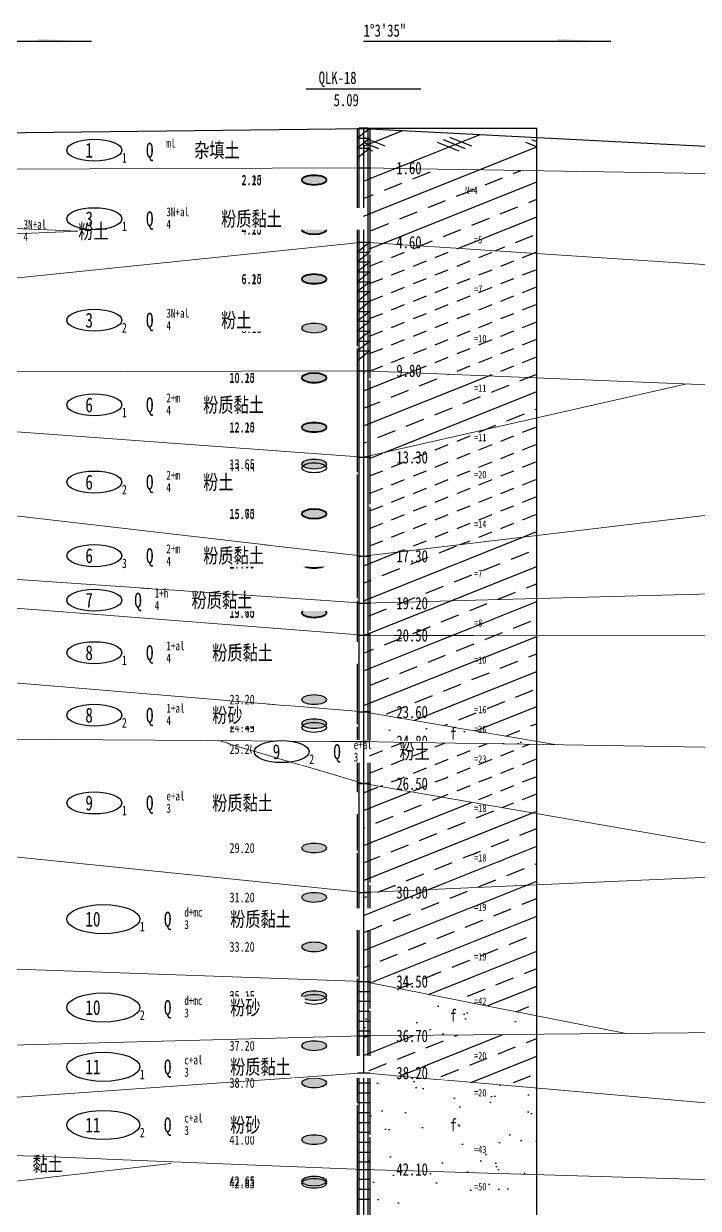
# Model space of a CAD drawing. Header units: millimetres. Extents: x 946 to 3601, y 223 to 2569.
# Drawn here: x 1481.54 to 1508.82, y 555.16 to 603.07 of the extents above; entities that cross this region are included whole.
import ezdxf

# ---------------------------------------------------------------- set-up
doc = ezdxf.new("R2010")
doc.units = ezdxf.units.MM
doc.linetypes.add('sx', pattern=[10, 5, 0, 5, 0])
for name, color, linetype in [('dz-temp', 4, 'Continuous'), ('GiCAD_PouMian', 7, 'Continuous'), ('GICAD_QUYANG', 7, 'Continuous'), ('地形线', 7, 'Continuous'), ('地质-地层符号', 3, 'Continuous'), ('地质-地面线', 7, 'Continuous'), ('地质-填充花纹', 8, 'Continuous'), ('地质-标贯', 7, 'Continuous'), ('地质-钻孔', 7, 'Continuous')]:
    doc.layers.add(name, color=color, linetype=linetype)
doc.layers.add('地质-地层线', color=7, linetype='Continuous', lineweight=15)
doc.layers.add('地质-文字', color=7, linetype='Continuous', lineweight=15)
doc.styles.add('LZ_FONTS_FS', font='', dxfattribs={"width": 0.7})
doc.styles.add('剖线方向', font='', dxfattribs={"width": 0.7, "height": 2.5})
doc.styles.add('叠加符号', font='', dxfattribs={"width": 0.7, "height": 2.5})
doc.styles.add('地层编号', font='', dxfattribs={"width": 0.7, "height": 3})
doc.styles.add('层底标注', font='', dxfattribs={"width": 0.7, "height": 2.5})
doc.styles.add('岩土名称', font='', dxfattribs={"width": 0.7, "height": 3})
doc.styles.add('时代', font='', dxfattribs={"width": 0.7, "height": 3})
doc.styles.add('标贯动探', font='', dxfattribs={"width": 0.7, "height": 1.5})
doc.styles.add('钻孔标注', font='', dxfattribs={"width": 0.7, "height": 2.5})
doc.styles.get('LZ_FONTS_FS').set_extended_font_data('仿宋_GB2312')
doc.styles.get('剖线方向').set_extended_font_data('仿宋_GB2312')
doc.styles.get('叠加符号').set_extended_font_data('仿宋_GB2312')
doc.styles.get('地层编号').set_extended_font_data('仿宋_GB2312')
doc.styles.get('层底标注').set_extended_font_data('仿宋_GB2312')
doc.styles.get('岩土名称').set_extended_font_data('仿宋_GB2312')
doc.styles.get('时代').set_extended_font_data('仿宋_GB2312')
doc.styles.get('标贯动探').set_extended_font_data('仿宋_GB2312')
doc.styles.get('钻孔标注').set_extended_font_data('仿宋_GB2312')
pattern_1 = [(17.062863, (0, 0), (2.79036967, 1.248899855), [-5.9751498, 0, -4.4813624, 0, -4.4813624, 0]), (3.01447, (0, 0), (7.2145321, 1.8094251), [-2.978456, 0, -7.7439854, 0, -1.7870735, 0]), (345.966575, (-5.3654, 0), (11.0733864, -1.5019982), [-1.573447, 0, -6.293788, 0, -7.3427527, 0]), (17.06286, (0, 0), (-2.941879, 3.021541), [-3.983433, 0, -4.979292, 0, -4.481362, 0]), (3.01447, (0, 0), (4.858372, 4.093388), [-3.574147, 0, -5.361221, 0, -1.7870735, 0]), (345.7037, (-5.3654, 0), (5.2409553, 1.250378), [-2.088827, 0, -6.788688, 0, -10.444135, 0]), (339.87047, (-5.3654, 0), (6.9800505, 1.196567), [-0.942291, 0, -3.769163, 0, -3.769163, 0]), (17.06286, (0, 0), (6.5425438, 3.7545058), [-1.4937875, 0, -1.4937875, 0, -4.4813624, 0]), (3.01447, (0, 0), (2.716851, 3.980613), [-3.574147, 0, -7.743985, 0, -1.787074, 0]), (345.7037, (-5.3654, 0), (15.682466, 1.374167), [-6.266481, 0, -2.611034, 0, -2.611034, 0]), (339.87047, (-5.3654, 0), (230427.237503, -84451.983463), [-1.187286, 0, -9.894053, 0, -0.94229, 0])]
pattern_2 = [(21.80141, (0, 0), (-1.7677652, 0.7071061), []), (21.80141, (1.75, 0), (-1.7677652, 0.7071061), [0.7615765, -0.4759851])]
pattern_3 = [(21.80141, (0, 0), (-0.88388348, 0.3535534), [0.571183, -0.38078866])]

# ---------------------------------------------------------------- blocks, each defined once
blk = doc.blocks.new('pxfx')
blk.add_hatch(color=7).paths.add_polyline_path([(15.687, 0), (15.687, 0.52), (20.099, 0)])
at = {"color": 7, "linetype": 'Continuous'}
blk.add_wipeout([(-10.226, -0.218), (10.317, -0.218), (10.317, 0.725), (-10.226, 0.725)], dxfattribs=at)
at = {"layer": '地形线', "color": 7}
blk.add_line((20, 0), (0, 0), dxfattribs=at)
blk = doc.blocks.new('WipeoutBlock')
at = {"color": 7}
blk.add_wipeout([(0, 0), (0, 1), (1, 1), (1, 0)], dxfattribs=at)
blk = doc.blocks.new('gkqy_yuan.dwg不标1')
at = {"layer": 'GiCAD_PouMian'}
h = blk.add_hatch(color=7, dxfattribs=at)
edge = h.paths.add_edge_path()
edge.add_arc((0, 0), 1, 0, 360)
at = {"layer": 'GICAD_QUYANG', "color": 7}
blk.add_circle((0, 0), 1, dxfattribs=at)
blk = doc.blocks.new('gkqy_rao.dwg不标1')
at = {"layer": 'GICAD_QUYANG', "color": 7}
blk.add_circle((0, 0), 1, dxfattribs=at)

msp = doc.modelspace()

# ---------------------------------------------------------------- linework, layer by layer
at = {"layer": 'dz-temp', "color": 7, "linetype": 'Continuous'}
for p, q in [((1502.288, 598.834), (1495.288, 598.834)), ((1495.288, 598.834), (1495.288, 528.834)), ((1502.288, 528.834), (1502.288, 598.834))]:
    msp.add_line(p, q, dxfattribs=at)
at = {"layer": '地质-地层线', "color": 7}
msp.add_line((1474.288, 565.075), (1495.288, 564.334), dxfattribs=at)
at = {"layer": '地质-钻孔', "color": 7, "linetype": 'Continuous'}
for p, q in [((1492.972, 600.434), (1497.604, 600.434)), ((1495.038, 598.834), (1495.538, 598.834)), ((1495.038, 598.834), (1495.538, 598.834)), ((1495.538, 598.834), (1495.038, 598.434)), ((1495.038, 598.434), (1495.538, 598.434)), ((1495.538, 598.434), (1495.038, 598.034)), ((1495.114, 598.864), (1495.463, 598.864)), ((1495.114, 528.834), (1495.114, 598.864)), ((1495.463, 598.864), (1495.463, 528.834)), ((1495.538, 598.834), (1495.538, 598.834)), ((1495.538, 598.434), (1495.538, 598.434)), ((1495.038, 598.034), (1495.538, 598.034)), ((1495.538, 598.034), (1495.038, 597.634)), ((1495.538, 598.034), (1495.538, 598.034)), ((1495.038, 597.234), (1495.538, 597.234)), ((1495.038, 597.234), (1495.538, 597.234)), ((1495.038, 594.234), (1495.538, 594.234)), ((1495.038, 594.234), (1495.538, 594.234)), ((1495.038, 594.234), (1495.538, 594.234)), ((1495.538, 594.234), (1495.038, 593.834)), ((1495.538, 594.234), (1495.538, 594.234)), ((1495.038, 593.834), (1495.538, 593.834)), ((1495.538, 593.834), (1495.038, 593.434)), ((1495.538, 593.834), (1495.538, 593.834)), ((1495.038, 593.434), (1495.538, 593.434)), ((1495.538, 593.434), (1495.038, 593.034)), ((1495.538, 593.434), (1495.538, 593.434)), ((1495.038, 593.034), (1495.538, 593.034)), ((1495.538, 593.034), (1495.038, 592.634)), ((1495.538, 593.034), (1495.538, 593.034)), ((1495.038, 592.634), (1495.538, 592.634)), ((1495.538, 592.634), (1495.038, 592.234)), ((1495.038, 592.234), (1495.538, 592.234)), ((1495.538, 592.234), (1495.038, 591.834)), ((1495.538, 592.634), (1495.538, 592.634)), ((1495.538, 592.234), (1495.538, 592.234)), ((1495.038, 591.834), (1495.538, 591.834)), ((1495.538, 591.834), (1495.038, 591.434)), ((1495.538, 591.834), (1495.538, 591.834)), ((1495.038, 591.434), (1495.538, 591.434)), ((1495.538, 591.434), (1495.038, 591.034)), ((1495.538, 591.434), (1495.538, 591.434)), ((1495.038, 591.034), (1495.538, 591.034)), ((1495.538, 591.034), (1495.038, 590.634)), ((1495.538, 591.034), (1495.538, 591.034)), ((1495.038, 590.634), (1495.538, 590.634)), ((1495.538, 590.634), (1495.038, 590.234)), ((1495.538, 590.634), (1495.538, 590.634)), ((1495.038, 590.234), (1495.538, 590.234)), ((1495.538, 590.234), (1495.038, 589.834)), ((1495.038, 589.834), (1495.538, 589.834)), ((1495.538, 589.834), (1495.038, 589.434)), ((1495.538, 590.234), (1495.538, 590.234)), ((1495.538, 589.834), (1495.538, 589.834)), ((1495.038, 589.034), (1495.538, 589.034)), ((1495.038, 589.034), (1495.538, 589.034)), ((1495.038, 585.534), (1495.538, 585.534)), ((1495.038, 585.534), (1495.538, 585.534)), ((1495.038, 585.534), (1495.538, 585.534)), ((1495.538, 585.534), (1495.288, 585.534)), ((1495.288, 585.534), (1495.288, 581.534)), ((1495.038, 581.534), (1495.538, 581.534)), ((1495.038, 581.534), (1495.538, 581.534)), ((1495.038, 579.634), (1495.538, 579.634)), ((1495.038, 579.634), (1495.538, 579.634)), ((1495.038, 579.634), (1495.538, 579.634)), ((1495.538, 579.634), (1495.288, 579.634)), ((1495.288, 579.634), (1495.288, 578.334)), ((1495.038, 578.334), (1495.538, 578.334)), ((1495.038, 578.334), (1495.538, 578.334)), ((1495.038, 578.334), (1495.538, 578.334)), ((1495.538, 578.334), (1495.288, 578.334)), ((1495.038, 575.234), (1495.538, 575.234)), ((1495.038, 575.234), (1495.538, 575.234)), ((1495.038, 575.234), (1495.538, 575.234)), ((1495.538, 575.234), (1495.288, 575.234)), ((1495.038, 572.334), (1495.538, 572.334)), ((1495.038, 572.334), (1495.538, 572.334)), ((1495.038, 572.334), (1495.538, 572.334)), ((1495.538, 572.334), (1495.288, 572.334)), ((1495.038, 567.934), (1495.538, 567.934)), ((1495.038, 567.934), (1495.538, 567.934)), ((1495.038, 567.934), (1495.538, 567.934)), ((1495.538, 567.934), (1495.288, 567.934)), ((1495.038, 564.334), (1495.538, 564.334)), ((1495.038, 564.334), (1495.538, 564.334)), ((1495.038, 564.334), (1495.538, 564.334)), ((1495.038, 563.934), (1495.538, 563.934)), ((1495.038, 563.534), (1495.538, 563.534)), ((1495.038, 563.134), (1495.538, 563.134)), ((1495.038, 562.734), (1495.538, 562.734)), ((1495.038, 562.334), (1495.538, 562.334)), ((1495.038, 562.134), (1495.538, 562.134)), ((1495.038, 562.134), (1495.538, 562.134)), ((1495.038, 562.134), (1495.538, 562.134)), ((1495.538, 562.134), (1495.288, 562.134)), ((1495.038, 559.834), (1495.538, 559.834)), ((1495.038, 559.434), (1495.538, 559.434)), ((1495.038, 559.034), (1495.538, 559.034)), ((1495.038, 558.634), (1495.538, 558.634)), ((1495.038, 558.234), (1495.538, 558.234)), ((1495.038, 557.834), (1495.538, 557.834)), ((1495.038, 557.434), (1495.538, 557.434)), ((1495.038, 557.034), (1495.538, 557.034)), ((1495.038, 556.734), (1495.538, 556.734)), ((1495.038, 556.734), (1495.538, 556.734)), ((1495.038, 556.734), (1495.538, 556.734)), ((1495.038, 556.334), (1495.538, 556.334)), ((1495.038, 555.934), (1495.538, 555.934)), ((1495.038, 555.534), (1495.538, 555.534))]:
    msp.add_line(p, q, dxfattribs=at)
at = {"layer": '地质-钻孔', "color": 7, "linetype": 'sx'}
for p, q in [((1495.038, 598.834), (1495.538, 598.834)), ((1495.038, 528.834), (1495.038, 598.834)), ((1495.538, 598.834), (1495.538, 528.834))]:
    msp.add_line(p, q, dxfattribs=at)

# ---------------------------------------------------------------- block references
at = {"color": 7, "linetype": 'Continuous', "xscale": 0.5, "yscale": 0.2}
for p in [(1474.288, 602.345), (1495.288, 602.345)]:
    msp.add_blockref('pxfx', p, dxfattribs=at)
at = {"linetype": 'Continuous'}
for p, xscale, yscale in [((1483.188, 597.415), 3.101081073709065, 1.025297296822901), ((1496.513, 596.944), 2.621621580381725, 0.5556756756756659), ((1490.251, 596.519), 2.137297264305244, 0.4518918918919371), ((1492.688, 596.519, 0), 1.200000009999894, 0.4800000039999577), ((1499.288, 596.144), 1.289729711171685, 0.3589189189189528), ((1480.612, 594.231), 2.770054011989214, 0.9262702702702701), ((1490.251, 594.519), 2.137297264305244, 0.4518918918919371), ((1492.688, 594.519, 0), 1.200000009999894, 0.4800000039999577), ((1496.513, 593.944), 2.621621580381725, 0.5556756756756659), ((1499.651, 594.144), 0.9264864741146084, 0.3589189189189528), ((1490.251, 592.519), 2.137297264305244, 0.4605405405405509), ((1492.688, 592.519, 0), 1.200000009999894, 0.4800000039999577), ((1499.651, 592.144), 0.9264864741146084, 0.3589189189189528), ((1483.188, 590.54), 3.101081073709065, 1.025297296822901), ((1490.251, 590.519), 2.137297264305244, 0.4605405405405509), ((1492.688, 590.519, 0), 1.200000009999894, 0.4800000039999577), ((1499.651, 590.144), 1.289729711171685, 0.3654054054054359), ((1489.766, 588.519), 2.621621580381725, 0.4605405405405509), ((1492.688, 588.519, 0), 1.200000009999894, 0.4800000039999577), ((1496.513, 588.744), 2.621621580381725, 0.5556756756756659), ((1499.651, 588.144), 1.289729711171685, 0.3589189189189528), ((1483.188, 587.115), 3.101081073709065, 1.025297296822901), ((1489.766, 586.494), 2.621621580381725, 0.4605405405405509), ((1492.688, 586.494, 0), 1.200000009999894, 0.4800000039999577), ((1499.651, 586.144), 1.289729711171685, 0.3589189189189528), ((1489.766, 585.019), 2.621621580381725, 0.4605405405405509), ((1492.688, 585.019, 0), 1.200000009999894, 0.4800000039999577), ((1483.188, 583.99), 3.101081073709065, 1.025297296822901), ((1499.651, 584.644), 1.289729711171685, 0.3654054054054359), ((1489.766, 583.019), 2.621621580381725, 0.4605405405405509), ((1492.688, 583.019, 0), 1.200000009999894, 0.4800000039999577), ((1499.651, 582.644), 1.289729711171685, 0.3589189189189528), ((1483.188, 581.015), 3.101081073709065, 1.025297296822901), ((1496.513, 581.244), 3.227026975477156, 0.5556756756756659), ((1489.766, 580.994), 2.621621580381725, 0.4605405405405509), ((1492.688, 580.994, 0), 1.200000009999894, 0.4800000039999577), ((1499.651, 580.644), 0.9264864741146084, 0.3589189189189528), ((1483.188, 579.269), 2.426486484114503, 0.9705945936458011), ((1485.915, 579.311), 2.072626996839472, 0.918486486486545), ((1496.513, 579.344), 3.227026975477156, 0.5556756756756659), ((1489.766, 578.994), 2.621621580381725, 0.4605405405405509), ((1492.688, 578.994, 0), 1.200000009999894, 0.4800000039999577), ((1499.651, 578.644), 0.9264864741146084, 0.3654054054054359), ((1483.188, 577.09), 3.101081073709065, 1.025297296822901), ((1489.766, 577.494), 2.621621580381725, 0.4605405405405509), ((1492.688, 577.494, 0), 1.200000009999894, 0.4800000039999577), ((1499.651, 577.144), 1.289729711171685, 0.3654054054054359), ((1489.766, 575.494), 2.621621580381725, 0.4605405405405509), ((1492.688, 575.494, 0), 1.200000009999894, 0.4800000039999577), ((1483.188, 574.565), 3.101081073709065, 1.025297296822901), ((1499.651, 575.144), 1.289729711171685, 0.3654054054054359), ((1489.766, 574.369), 2.621621580381725, 0.4518918918919371), ((1492.688, 574.369, 0), 1.200000009999894, 0.4800000039999577), ((1499.651, 574.344), 1.289729711171685, 0.3654054054054359), ((1492.688, 573.494, 0), 1.200000009999894, 0.4800000039999577), ((1489.766, 573.494), 2.621621580381725, 0.4605405405405509), ((1499.651, 573.144), 1.289729711171685, 0.3654054054054359), ((1496.513, 572.044), 3.227026975477156, 0.5556756756756659), ((1483.188, 571.015), 3.101081073709065, 1.025297296822901), ((1489.766, 571.494), 2.621621580381725, 0.4605405405405509), ((1492.688, 571.494, 0), 1.200000009999894, 0.4800000039999577), ((1499.651, 571.144), 1.289729711171685, 0.3654054054054359), ((1489.766, 569.494), 2.621621580381725, 0.4605405405405509), ((1492.688, 569.494, 0), 1.200000009999894, 0.4800000039999577), ((1499.651, 569.144), 1.289729711171685, 0.3654054054054359), ((1489.766, 567.494), 2.621621580381725, 0.4605405405405509), ((1492.688, 567.494, 0), 1.200000009999894, 0.4800000039999577), ((1483.188, 566.224), 3.827567547823446, 1.261189183291645), ((1499.651, 567.144), 1.289729711171685, 0.3654054054054359), ((1489.766, 565.494), 2.621621580381725, 0.4605405405405509), ((1492.688, 565.494, 0), 1.200000009999894, 0.4800000039999577), ((1499.651, 565.144), 1.289729711171685, 0.3654054054054359), ((1496.513, 564.044), 3.227026975477156, 0.5556756756756659), ((1483.188, 562.649), 3.827567547823446, 1.261189183291645), ((1489.766, 563.369), 2.621621580381725, 0.4605405405405509), ((1492.688, 563.369, 0), 1.200000009999894, 0.4800000039999577), ((1499.651, 563.344), 1.289729711171685, 0.3589189189189528), ((1496.513, 561.844), 3.227026975477156, 0.5556756756756659), ((1489.766, 561.494), 2.621621580381725, 0.4605405405405509), ((1492.688, 561.494, 0), 1.200000009999894, 0.4800000039999577), ((1483.188, 560.249), 3.827567547823446, 1.261189183291645), ((1499.651, 561.144), 1.289729711171685, 0.3654054054054359), ((1496.513, 560.344), 3.227026975477156, 0.5556756756756659), ((1489.766, 559.994), 2.621621580381725, 0.4605405405405509), ((1492.688, 559.994, 0), 1.200000009999894, 0.4800000039999577), ((1499.651, 559.644), 1.289729711171685, 0.3654054054054359), ((1483.188, 557.899), 3.827567547823446, 1.261189183291645), ((1498.688, 558.238), 1.064864864864785, 0.5448648648648304), ((1492.688, 557.694, 0), 1.200000009999894, 0.4800000039999577), ((1489.766, 557.694), 2.621621580381725, 0.4605405405405509), ((1499.651, 557.344), 1.289729711171685, 0.3654054054054359), ((1481.798, 556.522), 3.105945896457979, 0.8583783783784202), ((1489.766, 555.929), 2.621621580381725, 0.4605405405405509), ((1492.688, 555.929, 0), 1.200000009999894, 0.4800000039999577), ((1499.651, 555.844), 1.289729711171685, 0.3654054054054359)]:
    msp.add_blockref('WipeoutBlock', p, dxfattribs=dict(at, xscale=xscale, yscale=yscale))

# ---------------------------------------------------------------- texts
at = {"layer": '地质-钻孔', "color": 7, "linetype": 'Continuous', "style": '钻孔标注', "width": 0.75}
for s, p in [('QLK-18', (1493.472, 600.634)), ('5.09', (1494.077, 599.734))]:
    msp.add_text(s, height=0.5, dxfattribs=at).set_placement(p)

# ---------------------------------------------------------------- next in the draw order: hatches: boundary and pattern name
at = {"layer": '地质-填充花纹', "linetype": 'Continuous'}
h = msp.add_hatch(dxfattribs=at)
h.set_pattern_fill('GKZTT', color=256, scale=0.25, style=0, pattern_type=2)
h.set_pattern_definition([(21.80141, (0, 0), (-1.767767, 0.7071068), []), (158.19859, (0.625, -0.1), (-3.535534, -1.4142136), [0.9519716, -2.855915]), (158.19859, (0.375, -0.2), (-3.535534, -1.4142136), [0.9519716, -2.855915]), (158.19859, (0.125, -0.3), (-3.535534, -1.4142136), [0.9519716, -2.855915]), (158.19859, (4.125, -0.1), (-3.535534, -1.4142136), [0.9519716, -2.855915]), (158.19859, (3.875, -0.2), (-3.535534, -1.4142136), [0.9519716, -2.855915]), (158.19859, (3.625, -0.3), (-3.535534, -1.4142136), [0.9519716, -2.855915])])
h.paths.add_polyline_path([(1502.288, 598.472), (1502.288, 597.122), (1495.288, 597.234), (1495.288, 598.834)])
h = msp.add_hatch(dxfattribs=at)
h.set_pattern_fill('GKFT', color=256, scale=0.25, style=0, pattern_type=2)
h.set_pattern_definition(pattern_3)
h.paths.add_polyline_path([(1502.288, 593.772), (1502.288, 588.747), (1495.288, 589.034), (1495.288, 594.234)])
h = msp.add_hatch(dxfattribs=at)
h.set_pattern_fill('GLYNT', color=256, scale=0.25, style=0, pattern_type=2)
h.set_pattern_definition(pattern_2)
h.paths.add_polyline_path([(1502.288, 579.822), (1495.288, 579.634), (1495.288, 581.534), (1502.288, 582.372)])

# ---------------------------------------------------------------- next in the draw order: linework, layer by layer
at = {"layer": '地质-地层符号', "color": 7, "linetype": 'Continuous'}
for centre, major_axis in [((1484.401, 597.955), (-1.113, 0)), ((1484.401, 591.08), (-1.113, 0)), ((1484.401, 587.655), (-1.113, 0)), ((1484.401, 584.53), (-1.113, 0)), ((1484.401, 581.555), (-1.113, 0)), ((1484.401, 579.755), (-1.113, 0)), ((1484.401, 577.63), (-1.113, 0)), ((1484.401, 575.105), (-1.113, 0)), ((1484.401, 571.555), (-1.113, 0)), ((1484.765, 566.855), (-1.476, 0)), ((1484.765, 563.28), (-1.476, 0)), ((1484.765, 560.88), (-1.476, 0)), ((1484.765, 558.53), (-1.476, 0))]:
    msp.add_ellipse(centre, major_axis=major_axis, ratio=0.4, dxfattribs=at)
at = {"layer": '地质-地层线', "color": 7}
for p, q in [((1495.288, 597.234), (1523.288, 596.785)), ((1495.288, 594.234), (1523.288, 592.385)), ((1495.288, 589.034), (1523.288, 587.885)), ((1495.288, 581.534), (1523.288, 584.885)), ((1495.288, 579.634), (1523.288, 580.385)), ((1474.288, 570.075), (1495.288, 567.934)), ((1495.288, 562.134), (1523.288, 562.385)), ((1474.288, 555.475), (1487.505, 556.972))]:
    msp.add_line(p, q, dxfattribs=at)
at = {"layer": '地质-地面线', "color": 7, "linetype": 'Continuous'}
msp.add_line((1495.288, 598.834), (1523.288, 597.385), dxfattribs=at)

# ---------------------------------------------------------------- next in the draw order: block references
at = {"linetype": 'Continuous'}
for p, xscale, yscale in [((1486.387, 597.511), 1.723913489264487, 0.918486486486545), ((1492.688, 596.494, 0), 1.200000009999894, 0.4800000039999577), ((1490.251, 596.494), 2.137297264305244, 0.4605405405405509), ((1483.188, 594.64), 3.101081073709065, 1.025297296822901), ((1490.251, 594.494), 2.137297264305244, 0.4605405405405509), ((1492.688, 594.494, 0), 1.200000009999894, 0.4800000039999577), ((1490.251, 592.494), 2.137297264305244, 0.4605405405405509), ((1492.688, 592.494, 0), 1.200000009999894, 0.4800000039999577), ((1486.387, 590.636), 2.770054011989214, 0.9262702702702701), ((1489.766, 588.494), 2.621621580381725, 0.4605405405405509), ((1492.688, 588.494, 0), 1.200000009999894, 0.4800000039999577), ((1486.387, 587.211), 2.072626996839472, 0.918486486486545), ((1489.766, 586.519), 2.621621580381725, 0.4518918918919371), ((1492.688, 586.519, 0), 1.200000009999894, 0.4800000039999577), ((1496.513, 585.244), 3.227026975477156, 0.5556756756756659), ((1486.387, 584.086), 2.072626996839472, 0.918486486486545), ((1489.766, 584.869), 2.621621580381725, 0.4605405405405509), ((1492.688, 584.869, 0), 1.200000009999894, 0.4800000039999577), ((1489.766, 582.994), 2.621621580381725, 0.4605405405405509), ((1492.688, 582.994, 0), 1.200000009999894, 0.4800000039999577), ((1486.387, 581.111), 2.072626996839472, 0.918486486486545), ((1489.766, 581.019), 2.621621580381725, 0.4605405405405509), ((1492.688, 581.019, 0), 1.200000009999894, 0.4800000039999577), ((1489.766, 579.019), 2.621621580381725, 0.4605405405405509), ((1492.688, 579.019, 0), 1.200000009999894, 0.4800000039999577), ((1496.513, 578.044), 3.227026975477156, 0.5556756756756659), ((1486.387, 577.186), 2.421340504414457, 0.918486486486545), ((1486.387, 574.661), 2.421340504414457, 0.918486486486545), ((1496.513, 574.944), 3.227026975477156, 0.5556756756756659), ((1489.766, 574.519), 2.621621580381725, 0.4518918918919371), ((1492.688, 574.519, 0), 1.200000009999894, 0.4800000039999577), ((1496.513, 573.744), 3.227026975477156, 0.5556756756756659), ((1486.387, 571.111), 2.421340504414457, 0.918486486486545), ((1496.513, 567.644), 3.227026975477156, 0.5556756756756659), ((1487.113, 566.411), 2.421340504414457, 0.9262702702702701), ((1489.766, 563.519), 2.621621580381725, 0.4605405405405509), ((1492.688, 563.519, 0), 1.200000009999894, 0.4800000039999577), ((1498.688, 562.663), 1.064864864864785, 0.5448648648648304), ((1487.113, 560.436), 2.421340504414457, 0.918486486486545), ((1487.113, 558.086), 2.421340504414457, 0.918486486486545), ((1496.513, 556.444), 3.227026975477156, 0.5556756756756659), ((1489.766, 556.019), 2.621621580381725, 0.4605405405405509), ((1492.688, 556.019, 0), 1.200000009999894, 0.4800000039999577)]:
    msp.add_blockref('WipeoutBlock', p, dxfattribs=dict(at, xscale=xscale, yscale=yscale))
at = {"color": 7, "linetype": 'Continuous', "xscale": 0.5, "yscale": 0.2}
for p in [(1493.288, 590.759), (1493.288, 577.734), (1493.288, 575.734), (1493.288, 573.734), (1493.288, 571.734), (1493.288, 569.734), (1493.288, 567.734), (1493.288, 565.734), (1493.288, 561.734), (1493.288, 560.234), (1493.288, 557.934)]:
    msp.add_blockref('gkqy_yuan.dwg不标1', p, dxfattribs=at)

# ---------------------------------------------------------------- next in the draw order: texts
at = {"color": 7, "linetype": 'Continuous', "width": 0.75}
for s, height, style, p in [('1°3\'35"', 0.5, '剖线方向', (1495.288, 602.545)), ('8.15', 0.4, 'LZ_FONTS_FS', (1490.351, 590.559)), ('21.20', 0.4, 'LZ_FONTS_FS', (1489.866, 577.534)), ('23.20', 0.4, 'LZ_FONTS_FS', (1489.866, 575.534)), ('25.20', 0.4, 'LZ_FONTS_FS', (1489.866, 573.534)), ('27.20', 0.4, 'LZ_FONTS_FS', (1489.866, 571.534)), ('29.20', 0.4, 'LZ_FONTS_FS', (1489.866, 569.534)), ('31.20', 0.4, 'LZ_FONTS_FS', (1489.866, 567.534)), ('33.20', 0.4, 'LZ_FONTS_FS', (1489.866, 565.534)), ('37.20', 0.4, 'LZ_FONTS_FS', (1489.866, 561.534)), ('38.70', 0.4, 'LZ_FONTS_FS', (1489.866, 560.034)), ('41.00', 0.4, 'LZ_FONTS_FS', (1489.866, 557.734))]:
    msp.add_text(s, height=height, dxfattribs=dict(at, style=style)).set_placement(p)
at = {"layer": '地质-地层符号', "color": 7, "linetype": 'Continuous', "width": 0.75}
for s, height, style, p in [('1', 0.6, '地层编号', (1484.038, 597.655)), ('1', 0.39, '地层编号', (1485.515, 597.455)), ('3N+al', 0.36, '时代', (1481.538, 594.775)), ('4', 0.36, '时代', (1481.538, 594.275)), ('3', 0.6, '地层编号', (1484.038, 590.78)), ('2', 0.39, '地层编号', (1485.515, 590.58)), ('6', 0.6, '地层编号', (1484.038, 587.355)), ('1', 0.39, '地层编号', (1485.515, 587.155)), ('6', 0.6, '地层编号', (1484.038, 584.23)), ('2', 0.39, '地层编号', (1485.515, 584.03)), ('6', 0.6, '地层编号', (1484.038, 581.255)), ('3', 0.39, '地层编号', (1485.515, 581.055)), ('1+h', 0.36, '时代', (1486.841, 579.855)), ('7', 0.6, '地层编号', (1484.038, 579.455)), ('Q', 0.6, '时代', (1486.015, 579.455)), ('4', 0.36, '时代', (1486.841, 579.355)), ('8', 0.6, '地层编号', (1484.038, 577.33)), ('1', 0.39, '地层编号', (1485.515, 577.13)), ('8', 0.6, '地层编号', (1484.038, 574.805)), ('2', 0.39, '地层编号', (1485.515, 574.605)), ('9', 0.6, '地层编号', (1484.038, 571.255)), ('1', 0.39, '地层编号', (1485.515, 571.055)), ('10', 0.6, '地层编号', (1484.038, 566.555)), ('1', 0.39, '地层编号', (1486.241, 566.355)), ('10', 0.6, '地层编号', (1484.038, 562.98)), ('2', 0.39, '地层编号', (1486.241, 562.78)), ('11', 0.6, '地层编号', (1484.038, 560.58)), ('1', 0.39, '地层编号', (1486.241, 560.38)), ('11', 0.6, '地层编号', (1484.038, 558.23)), ('2', 0.39, '地层编号', (1486.241, 558.03)), ('黏土', 0.6, '岩土名称', (1481.898, 556.65))]:
    msp.add_text(s, height=height, dxfattribs=dict(at, style=style)).set_placement(p)
at = {"layer": '地质-填充花纹', "linetype": 'Continuous', "style": '叠加符号', "width": 0.75}
msp.add_text('f', height=0.5, dxfattribs=at).set_placement((1498.788, 558.278))
at = {"layer": '地质-文字', "color": 7, "linetype": 'Continuous', "style": '层底标注', "width": 0.75}
for s, p in [('1.60', (1496.613, 596.984)), ('4.60', (1496.613, 593.984)), ('9.80', (1496.613, 588.784)), ('17.30', (1496.613, 581.284)), ('19.20', (1496.613, 579.384)), ('26.50', (1496.613, 572.084)), ('34.50', (1496.613, 564.084)), ('36.70', (1496.613, 561.884)), ('38.20', (1496.613, 560.384))]:
    msp.add_text(s, height=0.5, dxfattribs=at).set_placement(p)
at = {"layer": '地质-标贯', "color": 7, "linetype": 'Continuous', "style": '标贯动探', "width": 0.75}
for s, p in [('N=4', (1499.388, 596.184)), ('=5', (1499.751, 594.184)), ('=7', (1499.751, 592.184)), ('=10', (1499.751, 590.184)), ('=11', (1499.751, 588.184)), ('=11', (1499.751, 586.184)), ('=20', (1499.751, 584.684)), ('=14', (1499.751, 582.684)), ('=7', (1499.751, 580.684)), ('=10', (1499.751, 577.184)), ('=23', (1499.751, 573.184)), ('=18', (1499.751, 571.184)), ('=18', (1499.751, 569.184)), ('=19', (1499.751, 565.184)), ('=20', (1499.751, 561.184)), ('=20', (1499.751, 559.684)), ('=43', (1499.751, 557.384)), ('=50', (1499.751, 555.884))]:
    msp.add_text(s, height=0.3, dxfattribs=at).set_placement(p)

# ---------------------------------------------------------------- next in the draw order: hatches: boundary and pattern name
at = {"layer": '地质-填充花纹', "linetype": 'Continuous'}
h = msp.add_hatch(dxfattribs=at)
h.set_pattern_fill('GLYNT', color=256, scale=0.25, style=0, pattern_type=2)
h.set_pattern_definition(pattern_2)
h.paths.add_polyline_path([(1502.288, 588.747), (1502.288, 587.122), (1495.288, 585.534), (1495.288, 589.034)])
h = msp.add_hatch(dxfattribs=at)
h.set_pattern_fill('GKFT', color=256, scale=0.25, style=0, pattern_type=2)
h.set_pattern_definition(pattern_3)
h.paths.add_polyline_path([(1502.288, 582.372), (1495.288, 581.534), (1495.288, 585.534), (1502.288, 587.122)])
h = msp.add_hatch(dxfattribs=at)
h.set_pattern_fill('GLYNT', color=256, scale=0.25, style=0, pattern_type=2)
h.set_pattern_definition(pattern_2)
h.paths.add_polyline_path([(1502.288, 578.322), (1495.288, 578.334), (1495.288, 579.634), (1502.288, 579.822)])
h = msp.add_hatch(dxfattribs=at)
h.set_pattern_fill('GLXS', color=256, scale=0.25, style=0, pattern_type=2)
h.set_pattern_definition(pattern_1)
h.paths.add_polyline_path([(1502.288, 562.947), (1502.288, 562.197), (1495.288, 562.134), (1495.288, 564.334)])
h = msp.add_hatch(dxfattribs=at)
h.set_pattern_fill('GLXS', color=256, scale=0.25, style=0, pattern_type=2)
h.set_pattern_definition(pattern_1)
h.paths.add_polyline_path([(1502.288, 556.522), (1502.288, 548.847), (1495.288, 549.334), (1495.288, 556.734)])

# ---------------------------------------------------------------- next in the draw order: linework, layer by layer
at = {"layer": '地质-地层线', "color": 7}
for p, q in [((1474.288, 597.175), (1495.288, 597.234)), ((1474.288, 588.975), (1495.288, 589.034)), ((1495.288, 585.534), (1508.355, 588.498)), ((1495.288, 567.934), (1523.288, 569.185)), ((1495.288, 564.334), (1505.909, 562.229)), ((1474.288, 561.575), (1495.288, 562.134)), ((1474.288, 557.575), (1495.288, 556.734)), ((1495.288, 556.734), (1523.288, 555.885))]:
    msp.add_line(p, q, dxfattribs=at)

# ---------------------------------------------------------------- next in the draw order: block references
at = {"linetype": 'Continuous'}
for p, xscale, yscale in [((1488.34, 597.517), 4.558918844686969, 0.8810810810811565), ((1483.654, 594.231), 3.105945896457979, 0.8778378378378694), ((1489.429, 590.636), 3.105945896457979, 0.8778378378378694), ((1488.703, 587.211), 6.011891792915958, 0.8778378378378694), ((1489.066, 577.186), 6.011891792915958, 0.8778378378378694), ((1498.688, 574.069), 1.064864864864785, 0.5448648648648304), ((1490.762, 573.089), 3.101081073709065, 1.025297296822901), ((1489.066, 571.111), 6.011891792915958, 0.8778378378378694), ((1489.793, 566.411), 6.011891792915958, 0.8778378378378694), ((1487.113, 562.836), 2.421340504414457, 0.9262702702702701), ((1489.793, 560.436), 6.011891792915958, 0.8778378378378694), ((1489.793, 558.086), 3.105945896457979, 0.8810810810811565)]:
    msp.add_blockref('WipeoutBlock', p, dxfattribs=dict(at, xscale=xscale, yscale=yscale))
at = {"color": 7, "linetype": 'Continuous', "xscale": 0.5, "yscale": 0.2}
for name, p in [('gkqy_yuan.dwg不标1', (1493.288, 596.759)), ('gkqy_yuan.dwg不标1', (1493.288, 596.734)), ('gkqy_yuan.dwg不标1', (1493.288, 594.759)), ('gkqy_yuan.dwg不标1', (1493.288, 594.734)), ('gkqy_yuan.dwg不标1', (1493.288, 592.759)), ('gkqy_yuan.dwg不标1', (1493.288, 592.734)), ('gkqy_yuan.dwg不标1', (1493.288, 588.759)), ('gkqy_yuan.dwg不标1', (1493.288, 588.734)), ('gkqy_yuan.dwg不标1', (1493.288, 586.759)), ('gkqy_yuan.dwg不标1', (1493.288, 586.734)), ('gkqy_yuan.dwg不标1', (1493.288, 585.259)), ('gkqy_rao.dwg不标1', (1493.288, 585.109)), ('gkqy_yuan.dwg不标1', (1493.288, 583.259)), ('gkqy_yuan.dwg不标1', (1493.288, 583.234)), ('gkqy_yuan.dwg不标1', (1493.288, 581.259)), ('gkqy_yuan.dwg不标1', (1493.288, 581.234)), ('gkqy_yuan.dwg不标1', (1493.288, 579.259)), ('gkqy_yuan.dwg不标1', (1493.288, 579.234)), ('gkqy_yuan.dwg不标1', (1493.288, 574.759)), ('gkqy_rao.dwg不标1', (1493.288, 574.609)), ('gkqy_yuan.dwg不标1', (1493.288, 563.759)), ('gkqy_rao.dwg不标1', (1493.288, 563.609)), ('gkqy_yuan.dwg不标1', (1493.288, 556.259)), ('gkqy_rao.dwg不标1', (1493.288, 556.169))]:
    msp.add_blockref(name, p, dxfattribs=at)

# ---------------------------------------------------------------- next in the draw order: texts
at = {"color": 7, "linetype": 'Continuous', "style": 'LZ_FONTS_FS', "width": 0.75}
for s, p in [('2.15', (1490.351, 596.559)), ('2.20', (1490.351, 596.534)), ('4.15', (1490.351, 594.559)), ('4.20', (1490.351, 594.534)), ('6.15', (1490.351, 592.559)), ('6.20', (1490.351, 592.534)), ('10.15', (1489.866, 588.559)), ('10.20', (1489.866, 588.534)), ('12.15', (1489.866, 586.559)), ('12.20', (1489.866, 586.534)), ('13.65', (1489.866, 585.059)), ('13.95', (1489.866, 584.909)), ('15.65', (1489.866, 583.059)), ('15.70', (1489.866, 583.034)), ('17.65', (1489.866, 581.059)), ('17.70', (1489.866, 581.034)), ('19.65', (1489.866, 579.059)), ('19.70', (1489.866, 579.034)), ('24.15', (1489.866, 574.559)), ('24.45', (1489.866, 574.409)), ('35.15', (1489.866, 563.559)), ('35.45', (1489.866, 563.409)), ('42.65', (1489.866, 556.059)), ('42.83', (1489.866, 555.969))]:
    msp.add_text(s, height=0.4, dxfattribs=at).set_placement(p)
at = {"layer": '地质-地层符号', "color": 7, "linetype": 'Continuous', "style": '时代', "width": 0.75}
for s, height, p in [('ml', 0.36, (1487.313, 598.055)), ('Q', 0.6, (1486.487, 597.655)), ('Q', 0.6, (1486.487, 590.78)), ('3N+al', 0.36, (1487.313, 591.18)), ('4', 0.36, (1487.313, 590.68)), ('Q', 0.6, (1486.487, 587.355)), ('2+m', 0.36, (1487.313, 587.755)), ('4', 0.36, (1487.313, 587.255)), ('Q', 0.6, (1486.487, 584.23)), ('2+m', 0.36, (1487.313, 584.63)), ('4', 0.36, (1487.313, 584.13)), ('Q', 0.6, (1486.487, 581.255)), ('2+m', 0.36, (1487.313, 581.655)), ('4', 0.36, (1487.313, 581.155)), ('Q', 0.6, (1486.487, 577.33)), ('1+al', 0.36, (1487.313, 577.73)), ('4', 0.36, (1487.313, 577.23)), ('Q', 0.6, (1486.487, 574.805)), ('1+al', 0.36, (1487.313, 575.205)), ('4', 0.36, (1487.313, 574.705)), ('Q', 0.6, (1486.487, 571.255)), ('e+al', 0.36, (1487.313, 571.655)), ('3', 0.36, (1487.313, 571.155)), ('d+mc', 0.36, (1488.04, 566.955)), ('Q', 0.6, (1487.213, 566.555)), ('3', 0.36, (1488.04, 566.455)), ('Q', 0.6, (1487.213, 560.58)), ('c+al', 0.36, (1488.04, 560.98)), ('3', 0.36, (1488.04, 560.48)), ('Q', 0.6, (1487.213, 558.23)), ('c+al', 0.36, (1488.04, 558.63)), ('3', 0.36, (1488.04, 558.13))]:
    msp.add_text(s, height=height, dxfattribs=at).set_placement(p)
at = {"layer": '地质-填充花纹', "linetype": 'Continuous', "style": '叠加符号', "width": 0.75}
msp.add_text('f', height=0.5, dxfattribs=at).set_placement((1498.788, 562.703))
at = {"layer": '地质-文字', "color": 7, "linetype": 'Continuous', "style": '层底标注', "width": 0.75}
for s, p in [('13.30', (1496.613, 585.284)), ('20.50', (1496.613, 578.084)), ('23.60', (1496.613, 574.984)), ('24.80', (1496.613, 573.784)), ('30.90', (1496.613, 567.684)), ('42.10', (1496.613, 556.484))]:
    msp.add_text(s, height=0.5, dxfattribs=at).set_placement(p)
at = {"layer": '地质-标贯', "color": 7, "linetype": 'Continuous', "style": '标贯动探', "width": 0.75}
for s, p in [('=8', (1499.751, 578.684)), ('=16', (1499.751, 575.184)), ('=19', (1499.751, 567.184)), ('=42', (1499.751, 563.384))]:
    msp.add_text(s, height=0.3, dxfattribs=at).set_placement(p)

# ---------------------------------------------------------------- next in the draw order: hatches: boundary and pattern name
at = {"layer": '地质-填充花纹', "linetype": 'Continuous'}
h = msp.add_hatch(dxfattribs=at)
h.set_pattern_fill('GLYNT', color=256, scale=0.25, style=0, pattern_type=2)
h.set_pattern_definition(pattern_2)
h.paths.add_polyline_path([(1502.288, 571.122), (1502.288, 568.247), (1495.288, 567.934), (1495.288, 572.334)])
h = msp.add_hatch(dxfattribs=at)
h.set_pattern_fill('GLYNT', color=256, scale=0.25, style=0, pattern_type=2)
h.set_pattern_definition(pattern_2)
h.paths.add_polyline_path([(1502.288, 562.947), (1495.288, 564.334), (1495.288, 567.934), (1502.288, 568.247)])
h = msp.add_hatch(dxfattribs=at)
h.set_pattern_fill('GLYNT', color=256, scale=0.25, style=0, pattern_type=2)
h.set_pattern_definition(pattern_2)
h.paths.add_polyline_path([(1502.288, 560.022), (1495.288, 560.634), (1495.288, 562.134), (1502.288, 562.197)])
h = msp.add_hatch(dxfattribs=at)
h.set_pattern_fill('GLXS', color=256, scale=0.25, style=0, pattern_type=2)
h.set_pattern_definition(pattern_1)
h.paths.add_polyline_path([(1502.288, 560.022), (1502.288, 556.522), (1495.288, 556.734), (1495.288, 560.634)])

# ---------------------------------------------------------------- next in the draw order: linework, layer by layer
at = {"layer": '地质-地层符号', "color": 7, "linetype": 'Continuous'}
for centre in [(1484.401, 595.18), (1491.975, 573.629)]:
    msp.add_ellipse(centre, major_axis=(-1.113, 0), ratio=0.4, dxfattribs=at)
at = {"layer": '地质-地层线', "color": 7}
for p, q in [((1474.288, 595.075), (1483.738, 594.675)), ((1483.738, 594.675), (1474.288, 594.275)), ((1474.288, 592.075), (1495.288, 594.234)), ((1474.288, 587.075), (1495.288, 585.534)), ((1495.288, 578.334), (1523.288, 578.285)), ((1495.288, 572.334), (1515.485, 568.836)), ((1474.288, 559.175), (1495.288, 560.634)), ((1495.288, 560.634), (1523.288, 558.185))]:
    msp.add_line(p, q, dxfattribs=at)
at = {"layer": '地质-地面线', "color": 7, "linetype": 'Continuous'}
msp.add_line((1474.288, 598.575), (1495.288, 598.834), dxfattribs=at)
at = {"layer": '地质-钻孔', "color": 7, "linetype": 'Continuous'}
for p, q in [((1495.288, 578.334), (1495.288, 575.234)), ((1495.288, 572.334), (1495.288, 567.934)), ((1495.288, 567.934), (1495.288, 564.334)), ((1495.288, 562.134), (1495.288, 560.634)), ((1495.038, 560.634), (1495.538, 560.634)), ((1495.038, 560.634), (1495.538, 560.634)), ((1495.038, 560.634), (1495.538, 560.634)), ((1495.038, 560.234), (1495.538, 560.234))]:
    msp.add_line(p, q, dxfattribs=at)

# ---------------------------------------------------------------- next in the draw order: block references
at = {"linetype": 'Continuous'}
for p, xscale, yscale in [((1486.387, 594.736), 2.770054011989214, 0.9262702702702701), ((1489.429, 594.736), 6.011891792915958, 0.8778378378378694), ((1488.703, 584.086), 3.105945896457979, 0.8778378378378694), ((1488.703, 581.111), 6.011891792915958, 0.8778378378378694), ((1488.231, 579.311), 6.011891792915958, 0.8778378378378694), ((1489.066, 574.661), 3.105945896457979, 0.8810810810811565), ((1493.961, 573.185), 2.421340504414457, 0.918486486486545), ((1489.793, 562.836), 3.105945896457979, 0.8810810810811565)]:
    msp.add_blockref('WipeoutBlock', p, dxfattribs=dict(at, xscale=xscale, yscale=yscale))

# ---------------------------------------------------------------- next in the draw order: texts
at = {"layer": '地质-地层符号', "color": 7, "linetype": 'Continuous', "width": 0.75}
for s, height, style, p in [('杂填土', 0.6, '岩土名称', (1488.44, 597.655)), ('粉土', 0.6, '岩土名称', (1483.754, 594.375)), ('3', 0.6, '地层编号', (1484.038, 594.88)), ('1', 0.39, '地层编号', (1485.515, 594.68)), ('粉土', 0.6, '岩土名称', (1489.529, 590.78)), ('粉质黏土', 0.6, '岩土名称', (1488.803, 587.355)), ('粉质黏土', 0.6, '岩土名称', (1489.166, 577.33)), ('9', 0.6, '地层编号', (1491.612, 573.329)), ('2', 0.39, '地层编号', (1493.088, 573.129)), ('粉质黏土', 0.6, '岩土名称', (1489.166, 571.255)), ('粉质黏土', 0.6, '岩土名称', (1489.893, 566.555)), ('Q', 0.6, '时代', (1487.213, 562.98)), ('d+mc', 0.36, '时代', (1488.04, 563.38)), ('3', 0.36, '时代', (1488.04, 562.88)), ('粉质黏土', 0.6, '岩土名称', (1489.893, 560.58)), ('粉砂', 0.6, '岩土名称', (1489.893, 558.23))]:
    msp.add_text(s, height=height, dxfattribs=dict(at, style=style)).set_placement(p)
at = {"layer": '地质-填充花纹', "linetype": 'Continuous', "style": '叠加符号', "width": 0.75}
msp.add_text('f', height=0.5, dxfattribs=at).set_placement((1498.788, 574.109))
at = {"layer": '地质-标贯', "color": 7, "linetype": 'Continuous', "style": '标贯动探', "width": 0.75}
msp.add_text('=26', height=0.3, dxfattribs=at).set_placement((1499.751, 574.384))

# ---------------------------------------------------------------- next in the draw order: hatches: boundary and pattern name
at = {"layer": '地质-填充花纹', "linetype": 'Continuous'}
h = msp.add_hatch(dxfattribs=at)
h.set_pattern_fill('GLYNT', color=256, scale=0.25, style=0, pattern_type=2)
h.set_pattern_definition(pattern_2)
h.paths.add_polyline_path([(1502.288, 597.122), (1502.288, 593.772), (1495.288, 594.234), (1495.288, 597.234)])

# ---------------------------------------------------------------- next in the draw order: linework, layer by layer
at = {"layer": '地质-地层线', "color": 7}
for p, q in [((1474.288, 583.975), (1495.288, 581.534)), ((1474.288, 581.075), (1495.288, 579.634)), ((1474.288, 579.975), (1495.288, 578.334)), ((1474.288, 576.975), (1495.288, 575.234)), ((1474.288, 574.175), (1495.288, 574.034)), ((1489.436, 574.073), (1495.288, 572.334))]:
    msp.add_line(p, q, dxfattribs=at)
at = {"layer": '地质-钻孔', "color": 7, "linetype": 'Continuous'}
for p, q in [((1495.288, 575.234), (1495.288, 574.034)), ((1495.038, 574.034), (1495.538, 574.034)), ((1495.038, 574.034), (1495.538, 574.034)), ((1495.038, 574.034), (1495.538, 574.034)), ((1495.538, 574.034), (1495.288, 574.034)), ((1495.288, 574.034), (1495.288, 572.334))]:
    msp.add_line(p, q, dxfattribs=at)

# ---------------------------------------------------------------- next in the draw order: block references
at = {"linetype": 'Continuous', "xscale": 3.105945896457979, "yscale": 0.8778378378378694}
msp.add_blockref('WipeoutBlock', (1496.64, 573.185), dxfattribs=at)

# ---------------------------------------------------------------- next in the draw order: texts
at = {"layer": '地质-地层符号', "color": 7, "linetype": 'Continuous', "width": 0.75}
for s, height, style, p in [('3N+al', 0.36, '时代', (1487.313, 595.28)), ('粉质黏土', 0.6, '岩土名称', (1489.529, 594.88)), ('Q', 0.6, '时代', (1486.487, 594.88)), ('4', 0.36, '时代', (1487.313, 594.78)), ('粉土', 0.6, '岩土名称', (1488.803, 584.23)), ('粉质黏土', 0.6, '岩土名称', (1488.803, 581.255)), ('粉质黏土', 0.6, '岩土名称', (1488.331, 579.455)), ('粉砂', 0.6, '岩土名称', (1489.166, 574.805)), ('e+al', 0.36, '时代', (1494.887, 573.729)), ('Q', 0.6, '时代', (1494.061, 573.329)), ('3', 0.36, '时代', (1494.887, 573.229)), ('粉砂', 0.6, '岩土名称', (1489.893, 562.98))]:
    msp.add_text(s, height=height, dxfattribs=dict(at, style=style)).set_placement(p)

# ---------------------------------------------------------------- next in the draw order: hatches: boundary and pattern name
at = {"layer": '地质-填充花纹', "linetype": 'Continuous'}
h = msp.add_hatch(dxfattribs=at)
h.set_pattern_fill('GLYNT', color=256, scale=0.25, style=0, pattern_type=2)
h.set_pattern_definition(pattern_2)
h.paths.add_polyline_path([(1502.288, 578.322), (1502.288, 574.047), (1495.288, 575.234), (1495.288, 578.334)])
h = msp.add_hatch(dxfattribs=at)
h.set_pattern_fill('GLXS', color=256, scale=0.25, style=0, pattern_type=2)
h.set_pattern_definition(pattern_1)
h.paths.add_polyline_path([(1502.288, 574.047), (1502.288, 573.922), (1495.288, 574.034), (1495.288, 575.234)])
h = msp.add_hatch(dxfattribs=at)
h.set_pattern_fill('GKFT', color=256, scale=0.25, style=0, pattern_type=2)
h.set_pattern_definition(pattern_3)
h.paths.add_polyline_path([(1502.288, 573.922), (1502.288, 571.122), (1495.288, 572.334), (1495.288, 574.034)])

# ---------------------------------------------------------------- next in the draw order: linework, layer by layer
at = {"layer": '地质-地层线', "color": 7}
for p, q in [((1495.288, 575.234), (1503.102, 573.909)), ((1495.288, 574.034), (1523.288, 573.585))]:
    msp.add_line(p, q, dxfattribs=at)

# ---------------------------------------------------------------- next in the draw order: texts
at = {"layer": '地质-地层符号', "color": 7, "linetype": 'Continuous', "style": '岩土名称', "width": 0.75}
msp.add_text('粉土', height=0.6, dxfattribs=at).set_placement((1496.74, 573.329))

doc.saveas('drawing.dxf')
